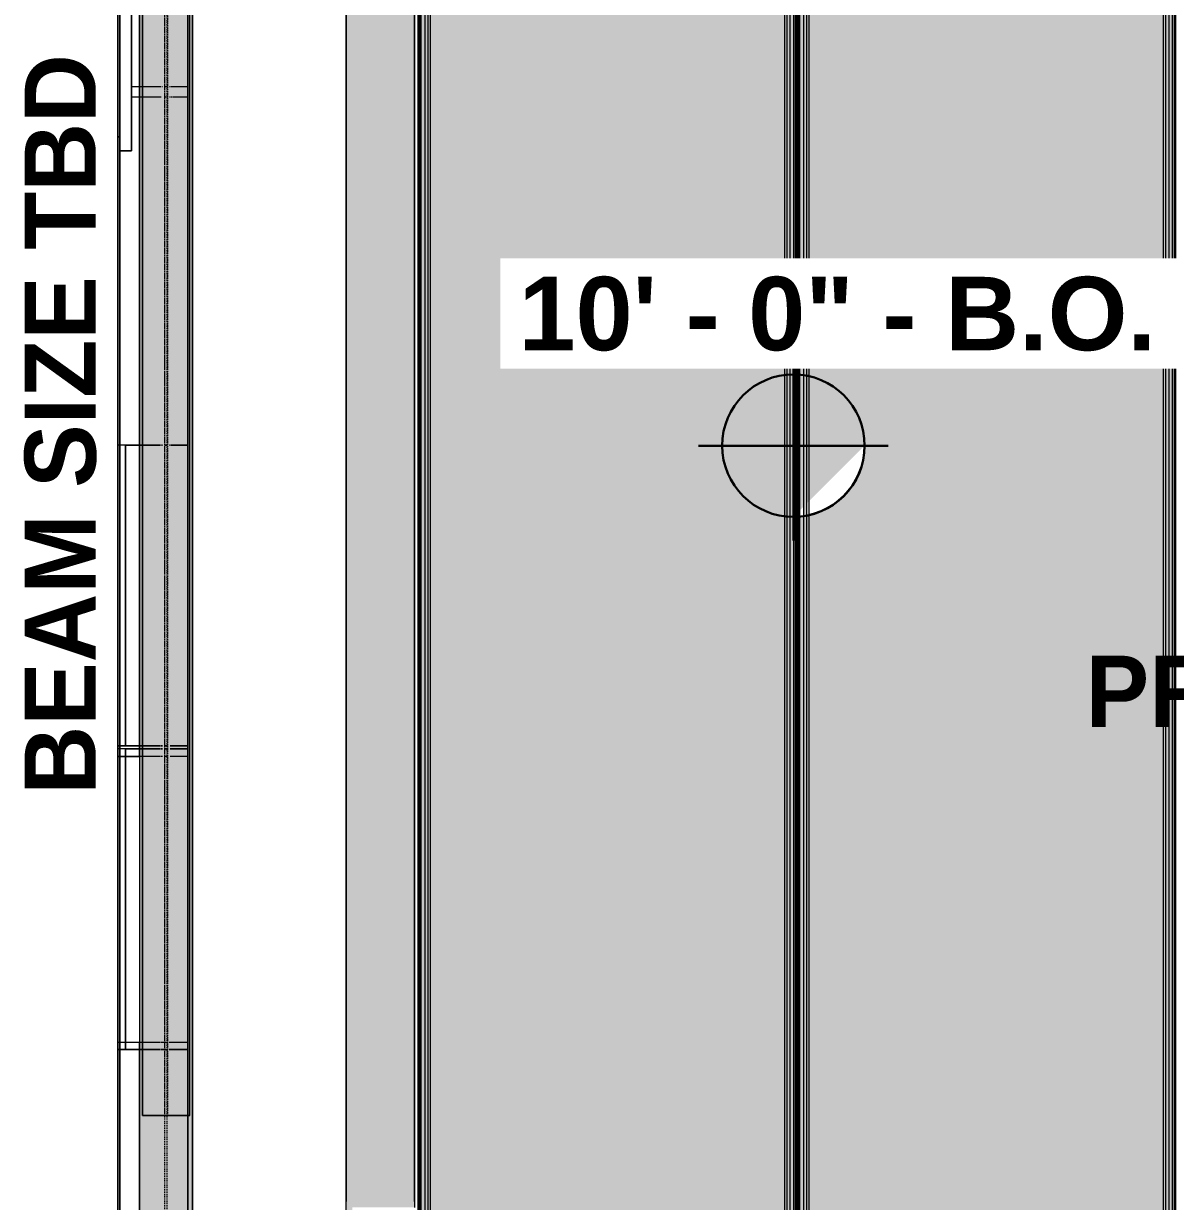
# Model space of a CAD drawing. Header units: inches. Extents: x -4126 to 627, y 9773 to 12338.
# Drawn here: x -1285.9 to -1140.3, y 11567.8 to 11716.7 of the extents above; entities that cross this region are included whole.
import ezdxf

# ---------------------------------------------------------------- set-up
doc = ezdxf.new("R2010")
doc.units = ezdxf.units.IN
doc.header["$MEASUREMENT"] = 0
doc.linetypes.add('Hidden 1_8_', pattern=[0.1875, 0.125, -0.0625])
doc.linetypes.add('Oculto', pattern=[0.28125, 0.1875, -0.09375])
for name, color, linetype, lineweight in [('A-ANNO-IDEN', 131, 'Continuous', 30), ('A-WALL', 113, 'Continuous', 13), ('G-ANNO-DIMS', 111, 'Continuous', 9), ('S-BEAM', 12, 'Continuous', 9), ('S-BEAM-IDEN', 2, 'Continuous', 30)]:
    doc.layers.add(name, color=color, linetype=linetype, lineweight=lineweight)
doc.styles.add('Arial_B', font='arialbd.ttf', dxfattribs={"height": 9.285714})
doc.styles.add('Century Gothic_B', font='', dxfattribs={"height": 9})
doc.styles.get('Century Gothic_B').set_extended_font_data('Century Gothic', bold=True)

# ---------------------------------------------------------------- blocks, each defined once
blk = doc.blocks.new('CTR - 1st Phase - Shell_rvt-2-FRAMING PLAN - 2ND FLOOR AT RAMP')
at = {"layer": 'A-WALL', "transparency": 33554585}
h = blk.add_hatch(color=23, dxfattribs=at)
h.paths.add_polyline_path([(-3831.07, 11551.9), (-3831.07, 11567.04), (-3823.2, 11567.04), (-3823.2, 11567.79), (-3831.82, 11567.79), (-3831.82, 11551.9)], flags=0)
h.paths.add_polyline_path([(-3823.2, 11759.79), (-3823.2, 11760.54), (-3831.07, 11760.54), (-3831.07, 11786.24), (-3827.51, 11786.24), (-3827.51, 11786.99), (-3831.82, 11786.99), (-3831.82, 11759.79)], flags=0)
h.paths.add_polyline_path([(-3827.51, 11826.99), (-3827.51, 11827.74), (-3831.07, 11827.74), (-3831.07, 11847.19), (-3831.82, 11847.19), (-3831.82, 11826.99)], flags=0)
at = {"layer": 'A-WALL', "lineweight": 5, "transparency": 33554585}
blk.add_hatch(color=13, dxfattribs=at).paths.add_polyline_path([(-3823.2, 11567.79), (-3823.2, 11759.79), (-3831.82, 11759.79), (-3831.82, 11567.79), (-3831.07, 11567.79)], flags=0)
at = {"layer": 'A-WALL', "color": 33}
for p, q in [((-3831.82, 11551.9), (-3831.82, 11847.19)), ((-3823.2, 11760.54), (-3823.2, 11567.04))]:
    blk.add_line(p, q, dxfattribs=at)
at = {"layer": 'A-WALL', "color": 253}
for p, q in [((-3851.85, 11556.21), (-3851.85, 11838.99)), ((-3831.82, 11759.79), (-3831.82, 11567.79)), ((-3823.2, 11567.79), (-3823.2, 11759.79)), ((-3858.97, 11700.63), (-3858.97, 11742.15)), ((-3860.72, 11740.4), (-3860.72, 11702.38)), ((-3860.47, 11740.4), (-3860.47, 11702.38)), ((-3860.72, 11702.38), (-3860.72, 11556.21)), ((-3860.72, 11702.38), (-3860.47, 11702.38)), ((-3860.47, 11702.38), (-3860.47, 11556.21)), ((-3860.47, 11700.63), (-3858.97, 11700.63))]:
    blk.add_line(p, q, dxfattribs=at)
at = {"layer": 'A-WALL', "color": 10}
for p, q in [((-3860.72, 11702.38), (-3860.72, 11740.4)), ((-3860.47, 11702.38), (-3860.47, 11740.4)), ((-3858.97, 11735.26), (-3858.97, 11708.71)), ((-3858.97, 11735.26), (-3858.97, 11708.71)), ((-3858.97, 11708.71), (-3858.97, 11735.26)), ((-3851.85, 11735.26), (-3851.85, 11708.71)), ((-3851.85, 11735.26), (-3851.85, 11708.71)), ((-3851.85, 11708.71), (-3851.85, 11735.26)), ((-3857.97, 11720.05), (-3857.97, 11707.39)), ((-3857.97, 11707.39), (-3857.97, 11720.05)), ((-3858.97, 11708.71), (-3858.97, 11707.39)), ((-3857.97, 11708.71), (-3858.97, 11708.71)), ((-3857.97, 11708.71), (-3858.97, 11708.71)), ((-3857.61, 11708.71), (-3857.97, 11708.71)), ((-3857.61, 11708.71), (-3857.97, 11708.71)), ((-3855.49, 11708.71), (-3857.61, 11708.71)), ((-3855.49, 11708.71), (-3857.61, 11708.71)), ((-3854.47, 11708.71), (-3854.74, 11708.71)), ((-3854.47, 11708.71), (-3854.74, 11708.71)), ((-3851.85, 11708.71), (-3853.72, 11708.71)), ((-3851.85, 11708.71), (-3853.72, 11708.71)), ((-3851.85, 11708.71), (-3851.85, 11707.39)), ((-3860.47, 11702.38), (-3860.72, 11702.38)), ((-3860.47, 11702.38), (-3860.72, 11702.38)), ((-3860.72, 11625.39), (-3860.72, 11663.41)), ((-3860.72, 11625.39), (-3860.72, 11663.41)), ((-3860.72, 11663.41), (-3860.72, 11625.39)), ((-3859.72, 11663.41), (-3860.72, 11663.41)), ((-3857.97, 11663.41), (-3860.72, 11663.41)), ((-3859.72, 11663.41), (-3859.72, 11625.39)), ((-3859.72, 11625.39), (-3859.72, 11663.41)), ((-3859.72, 11663.41), (-3857.97, 11663.41)), ((-3857.97, 11663.41), (-3857.97, 11625.39)), ((-3857.97, 11625.39), (-3857.97, 11663.41)), ((-3857.97, 11663.41), (-3857.61, 11663.41)), ((-3857.61, 11663.41), (-3857.97, 11663.41)), ((-3857.61, 11663.41), (-3857.14, 11663.41)), ((-3857.14, 11663.41), (-3857.61, 11663.41)), ((-3857.14, 11663.41), (-3855.49, 11663.41)), ((-3855.49, 11663.41), (-3857.14, 11663.41)), ((-3854.74, 11663.41), (-3854.47, 11663.41)), ((-3854.47, 11663.41), (-3854.74, 11663.41)), ((-3853.72, 11663.41), (-3851.85, 11663.41)), ((-3851.85, 11663.41), (-3853.72, 11663.41)), ((-3851.85, 11663.41), (-3851.85, 11625.39)), ((-3851.85, 11625.39), (-3851.85, 11663.41)), ((-3851.85, 11663.41), (-3851.85, 11625.39)), ((-3860.72, 11625.39), (-3857.97, 11625.39)), ((-3859.76, 11625.39), (-3860.72, 11625.39)), ((-3860.72, 11624.06), (-3860.72, 11625.01)), ((-3857.97, 11625.39), (-3859.72, 11625.39)), ((-3857.97, 11625.01), (-3857.97, 11586.99)), ((-3857.97, 11624.06), (-3857.97, 11625.01)), ((-3857.96, 11625.39), (-3857.61, 11625.39)), ((-3857.61, 11625.39), (-3857.96, 11625.39)), ((-3857.61, 11625.39), (-3855.49, 11625.39)), ((-3855.49, 11625.39), (-3857.61, 11625.39)), ((-3854.74, 11625.39), (-3854.47, 11625.39)), ((-3854.47, 11625.39), (-3854.74, 11625.39)), ((-3853.72, 11625.39), (-3851.85, 11625.39)), ((-3851.85, 11625.39), (-3853.72, 11625.39)), ((-3851.85, 11625.01), (-3851.85, 11624.06)), ((-3860.72, 11587.94), (-3860.72, 11624.06)), ((-3860.72, 11624.06), (-3860.72, 11587.94)), ((-3860.72, 11587.94), (-3860.72, 11624.06)), ((-3857.97, 11624.06), (-3860.72, 11624.06)), ((-3860.72, 11624.06), (-3857.97, 11624.06)), ((-3857.61, 11624.06), (-3857.97, 11624.06)), ((-3857.61, 11624.06), (-3857.97, 11624.06)), ((-3857.97, 11624.06), (-3857.97, 11587.94)), ((-3855.49, 11624.06), (-3857.61, 11624.06)), ((-3855.49, 11624.06), (-3857.61, 11624.06)), ((-3854.47, 11624.06), (-3854.74, 11624.06)), ((-3854.47, 11624.06), (-3854.74, 11624.06)), ((-3851.85, 11624.06), (-3853.72, 11624.06)), ((-3851.85, 11624.06), (-3851.85, 11586.99)), ((-3860.72, 11586.99), (-3860.72, 11587.94)), ((-3860.72, 11587.94), (-3857.97, 11587.94)), ((-3860.72, 11587.94), (-3857.97, 11587.94)), ((-3857.97, 11586.99), (-3857.97, 11587.94)), ((-3857.97, 11587.94), (-3857.61, 11587.94)), ((-3857.97, 11587.94), (-3857.61, 11587.94)), ((-3857.61, 11587.94), (-3855.49, 11587.94)), ((-3857.61, 11587.94), (-3855.49, 11587.94)), ((-3854.74, 11587.94), (-3854.47, 11587.94)), ((-3854.74, 11587.94), (-3854.47, 11587.94)), ((-3853.72, 11587.94), (-3853.41, 11587.94)), ((-3853.72, 11587.94), (-3853.41, 11587.94)), ((-3853.41, 11587.94), (-3851.85, 11587.94)), ((-3851.85, 11578.64), (-3851.85, 11556.21))]:
    blk.add_line(p, q, dxfattribs=at)
at = {"layer": 'A-WALL', "color": 9}
for p, q in [((-3860.72, 11702.38), (-3860.72, 11740.4)), ((-3860.72, 11740.4), (-3860.72, 11702.38)), ((-3860.47, 11740.4), (-3860.47, 11702.38)), ((-3860.47, 11702.38), (-3860.47, 11740.4)), ((-3858.97, 11707.39), (-3858.97, 11735.26)), ((-3858.97, 11735.26), (-3858.97, 11707.39)), ((-3851.85, 11735.26), (-3851.85, 11707.39)), ((-3851.85, 11707.39), (-3851.85, 11735.26)), ((-3855.35, 11708.71), (-3855.44, 11708.71)), ((-3855.35, 11708.71), (-3855.44, 11708.71)), ((-3855.22, 11708.71), (-3855.31, 11708.71)), ((-3855.22, 11708.71), (-3855.31, 11708.71)), ((-3855.01, 11708.71), (-3855.05, 11708.71)), ((-3855.01, 11708.71), (-3855.05, 11708.71)), ((-3854.11, 11708.71), (-3854.17, 11708.71)), ((-3854.11, 11708.71), (-3854.17, 11708.71)), ((-3853.89, 11708.71), (-3854.02, 11708.71)), ((-3853.89, 11708.71), (-3854.02, 11708.71)), ((-3853.77, 11708.71), (-3853.88, 11708.71)), ((-3853.77, 11708.71), (-3853.88, 11708.71)), ((-3858.97, 11707.39), (-3858.97, 11700.63)), ((-3857.97, 11707.39), (-3858.97, 11707.39)), ((-3857.97, 11707.39), (-3858.97, 11707.39)), ((-3857.97, 11707.39), (-3857.97, 11680.36)), ((-3857.97, 11680.36), (-3857.97, 11707.39)), ((-3857.61, 11707.39), (-3857.97, 11707.39)), ((-3857.61, 11707.39), (-3857.97, 11707.39)), ((-3855.49, 11707.39), (-3857.61, 11707.39)), ((-3855.49, 11707.39), (-3857.61, 11707.39)), ((-3855.35, 11707.39), (-3855.44, 11707.39)), ((-3855.35, 11707.39), (-3855.44, 11707.39)), ((-3855.22, 11707.39), (-3855.31, 11707.39)), ((-3855.22, 11707.39), (-3855.31, 11707.39)), ((-3854.47, 11707.39), (-3854.74, 11707.39)), ((-3854.47, 11707.39), (-3854.74, 11707.39)), ((-3854.11, 11707.39), (-3854.17, 11707.39)), ((-3854.11, 11707.39), (-3854.17, 11707.39)), ((-3853.89, 11707.39), (-3854.02, 11707.39)), ((-3853.89, 11707.39), (-3854.02, 11707.39)), ((-3853.78, 11707.39), (-3853.88, 11707.39)), ((-3853.78, 11707.39), (-3853.88, 11707.39)), ((-3851.85, 11707.39), (-3853.72, 11707.39)), ((-3851.85, 11707.39), (-3853.72, 11707.39)), ((-3851.85, 11707.39), (-3851.85, 11663.41)), ((-3851.85, 11663.41), (-3851.85, 11707.39)), ((-3851.85, 11707.39), (-3851.85, 11663.41)), ((-3860.72, 11663.41), (-3860.72, 11702.38)), ((-3860.72, 11702.38), (-3860.47, 11702.38)), ((-3860.47, 11700.63), (-3860.47, 11702.38)), ((-3859.34, 11700.63), (-3860.47, 11700.63)), ((-3860.47, 11556.21), (-3860.47, 11700.63)), ((-3858.98, 11700.63), (-3859.34, 11700.63)), ((-3858.97, 11700.63), (-3858.98, 11700.63)), ((-3857.97, 11680.36), (-3857.97, 11663.41)), ((-3857.97, 11663.41), (-3857.97, 11680.36)), ((-3860.72, 11625.39), (-3860.72, 11663.41)), ((-3860.72, 11663.41), (-3860.72, 11625.39)), ((-3859.72, 11663.41), (-3860.72, 11663.41)), ((-3857.97, 11663.41), (-3860.72, 11663.41)), ((-3859.72, 11663.41), (-3859.72, 11625.39)), ((-3859.72, 11625.39), (-3859.72, 11663.41)), ((-3859.72, 11663.41), (-3857.97, 11663.41)), ((-3857.97, 11663.41), (-3857.61, 11663.41)), ((-3857.61, 11663.41), (-3857.97, 11663.41)), ((-3857.61, 11663.41), (-3857.14, 11663.41)), ((-3857.14, 11663.41), (-3857.61, 11663.41)), ((-3857.14, 11663.41), (-3855.49, 11663.41)), ((-3855.49, 11663.41), (-3857.14, 11663.41)), ((-3855.48, 11663.41), (-3855.42, 11663.41)), ((-3855.42, 11663.41), (-3855.48, 11663.41)), ((-3855.48, 11663.41), (-3855.42, 11663.41)), ((-3855.42, 11663.41), (-3855.48, 11663.41)), ((-3855.4, 11663.41), (-3855.35, 11663.41)), ((-3855.35, 11663.41), (-3855.4, 11663.41)), ((-3855.4, 11663.41), (-3855.35, 11663.41)), ((-3855.35, 11663.41), (-3855.4, 11663.41)), ((-3855.29, 11663.41), (-3855.22, 11663.41)), ((-3855.22, 11663.41), (-3855.29, 11663.41)), ((-3855.29, 11663.41), (-3855.22, 11663.41)), ((-3855.22, 11663.41), (-3855.29, 11663.41)), ((-3855.16, 11663.41), (-3855.11, 11663.41)), ((-3855.11, 11663.41), (-3855.16, 11663.41)), ((-3855.16, 11663.41), (-3855.11, 11663.41)), ((-3855.11, 11663.41), (-3855.16, 11663.41)), ((-3855.09, 11663.41), (-3855.04, 11663.41)), ((-3855.04, 11663.41), (-3855.09, 11663.41)), ((-3855.09, 11663.41), (-3855.04, 11663.41)), ((-3855.04, 11663.41), (-3855.09, 11663.41)), ((-3854.74, 11663.41), (-3854.47, 11663.41)), ((-3854.47, 11663.41), (-3854.74, 11663.41)), ((-3854.17, 11663.41), (-3854.11, 11663.41)), ((-3854.11, 11663.41), (-3854.17, 11663.41)), ((-3854.17, 11663.41), (-3854.11, 11663.41)), ((-3854.11, 11663.41), (-3854.17, 11663.41)), ((-3854.11, 11663.41), (-3854.04, 11663.41)), ((-3854.04, 11663.41), (-3854.11, 11663.41)), ((-3854.11, 11663.41), (-3854.04, 11663.41)), ((-3854.04, 11663.41), (-3854.11, 11663.41)), ((-3853.96, 11663.41), (-3853.89, 11663.41)), ((-3853.89, 11663.41), (-3853.96, 11663.41)), ((-3853.96, 11663.41), (-3853.89, 11663.41)), ((-3853.89, 11663.41), (-3853.96, 11663.41)), ((-3853.89, 11663.41), (-3853.81, 11663.41)), ((-3853.81, 11663.41), (-3853.89, 11663.41)), ((-3853.89, 11663.41), (-3853.81, 11663.41)), ((-3853.81, 11663.41), (-3853.89, 11663.41)), ((-3853.8, 11663.41), (-3853.73, 11663.41)), ((-3853.73, 11663.41), (-3853.8, 11663.41)), ((-3853.8, 11663.41), (-3853.73, 11663.41)), ((-3853.73, 11663.41), (-3853.8, 11663.41)), ((-3853.72, 11663.41), (-3851.85, 11663.41)), ((-3851.85, 11663.41), (-3853.72, 11663.41)), ((-3851.85, 11625.39), (-3851.85, 11663.41)), ((-3851.85, 11663.41), (-3851.85, 11625.39)), ((-3860.72, 11625.01), (-3860.72, 11625.39)), ((-3860.72, 11625.39), (-3857.97, 11625.39)), ((-3859.76, 11625.39), (-3860.72, 11625.39)), ((-3860.72, 11586.99), (-3860.72, 11625.01)), ((-3860.72, 11625.01), (-3860.72, 11586.99)), ((-3859.76, 11625.01), (-3860.72, 11625.01)), ((-3857.97, 11625.01), (-3860.72, 11625.01)), ((-3857.97, 11625.39), (-3859.72, 11625.39)), ((-3859.72, 11625.01), (-3859.72, 11586.99)), ((-3859.72, 11586.99), (-3859.72, 11625.01)), ((-3859.72, 11625.01), (-3857.97, 11625.01)), ((-3857.97, 11625.39), (-3857.97, 11625.01)), ((-3857.97, 11625.01), (-3857.97, 11625.39)), ((-3857.97, 11625.39), (-3857.61, 11625.39)), ((-3857.61, 11625.39), (-3857.97, 11625.39)), ((-3857.97, 11625.01), (-3857.61, 11625.01)), ((-3857.61, 11625.01), (-3857.97, 11625.01)), ((-3857.61, 11625.39), (-3855.49, 11625.39)), ((-3855.49, 11625.39), (-3857.61, 11625.39)), ((-3857.61, 11625.01), (-3855.49, 11625.01)), ((-3855.49, 11625.01), (-3857.61, 11625.01)), ((-3855.48, 11625.39), (-3855.4, 11625.39)), ((-3855.4, 11625.39), (-3855.48, 11625.39)), ((-3855.48, 11625.39), (-3855.4, 11625.39)), ((-3855.4, 11625.39), (-3855.48, 11625.39)), ((-3855.48, 11625.01), (-3855.4, 11625.01)), ((-3855.4, 11625.01), (-3855.48, 11625.01)), ((-3855.33, 11625.39), (-3855.27, 11625.39)), ((-3855.27, 11625.39), (-3855.33, 11625.39)), ((-3855.33, 11625.39), (-3855.27, 11625.39)), ((-3855.27, 11625.39), (-3855.33, 11625.39)), ((-3855.33, 11625.01), (-3855.27, 11625.01)), ((-3855.27, 11625.01), (-3855.33, 11625.01)), ((-3855.21, 11625.39), (-3855.14, 11625.39)), ((-3855.14, 11625.39), (-3855.21, 11625.39)), ((-3855.21, 11625.39), (-3855.14, 11625.39)), ((-3855.14, 11625.39), (-3855.21, 11625.39)), ((-3855.21, 11625.01), (-3855.14, 11625.01)), ((-3855.14, 11625.01), (-3855.21, 11625.01)), ((-3855.08, 11625.39), (-3855.01, 11625.39)), ((-3855.01, 11625.39), (-3855.08, 11625.39)), ((-3855.08, 11625.39), (-3855.01, 11625.39)), ((-3855.01, 11625.39), (-3855.08, 11625.39)), ((-3855.08, 11625.01), (-3855.01, 11625.01)), ((-3855.01, 11625.01), (-3855.08, 11625.01)), ((-3854.74, 11625.39), (-3854.47, 11625.39)), ((-3854.47, 11625.39), (-3854.74, 11625.39)), ((-3854.74, 11625.01), (-3854.47, 11625.01)), ((-3854.47, 11625.01), (-3854.74, 11625.01)), ((-3854.1, 11625.39), (-3853.95, 11625.39)), ((-3853.95, 11625.39), (-3854.1, 11625.39)), ((-3854.1, 11625.39), (-3853.95, 11625.39)), ((-3853.95, 11625.39), (-3854.1, 11625.39)), ((-3854.1, 11625.01), (-3853.95, 11625.01)), ((-3853.95, 11625.01), (-3854.1, 11625.01)), ((-3853.95, 11625.39), (-3853.9, 11625.39)), ((-3853.9, 11625.39), (-3853.95, 11625.39)), ((-3853.95, 11625.39), (-3853.9, 11625.39)), ((-3853.9, 11625.39), (-3853.95, 11625.39)), ((-3853.95, 11625.01), (-3853.9, 11625.01)), ((-3853.9, 11625.01), (-3853.95, 11625.01)), ((-3853.85, 11625.39), (-3853.73, 11625.39)), ((-3853.73, 11625.39), (-3853.85, 11625.39)), ((-3853.85, 11625.39), (-3853.73, 11625.39)), ((-3853.73, 11625.39), (-3853.85, 11625.39)), ((-3853.85, 11625.01), (-3853.73, 11625.01)), ((-3853.73, 11625.01), (-3853.85, 11625.01)), ((-3853.72, 11625.39), (-3851.85, 11625.39)), ((-3851.85, 11625.39), (-3853.72, 11625.39)), ((-3853.72, 11625.01), (-3851.85, 11625.01)), ((-3851.85, 11625.01), (-3853.72, 11625.01)), ((-3851.85, 11625.39), (-3851.85, 11625.01)), ((-3851.85, 11625.01), (-3851.85, 11625.39)), ((-3851.85, 11625.39), (-3851.85, 11625.01)), ((-3851.85, 11586.99), (-3851.85, 11625.01)), ((-3851.85, 11625.01), (-3851.85, 11586.99)), ((-3855.4, 11624.06), (-3855.48, 11624.06)), ((-3855.4, 11624.06), (-3855.48, 11624.06)), ((-3855.27, 11624.06), (-3855.33, 11624.06)), ((-3855.27, 11624.06), (-3855.33, 11624.06)), ((-3855.22, 11624.06), (-3855.27, 11624.06)), ((-3855.22, 11624.06), (-3855.27, 11624.06)), ((-3855.14, 11624.06), (-3855.2, 11624.06)), ((-3855.14, 11624.06), (-3855.2, 11624.06)), ((-3855, 11624.06), (-3855.08, 11624.06)), ((-3855, 11624.06), (-3855.08, 11624.06)), ((-3853.95, 11624.06), (-3854.1, 11624.06)), ((-3853.95, 11624.06), (-3854.1, 11624.06)), ((-3853.9, 11624.06), (-3853.95, 11624.06)), ((-3853.9, 11624.06), (-3853.95, 11624.06)), ((-3853.73, 11624.06), (-3853.85, 11624.06)), ((-3853.73, 11624.06), (-3853.85, 11624.06)), ((-3855.48, 11587.94), (-3855.38, 11587.94)), ((-3855.48, 11587.94), (-3855.38, 11587.94)), ((-3855.31, 11587.94), (-3855.25, 11587.94)), ((-3855.31, 11587.94), (-3855.25, 11587.94)), ((-3855.22, 11587.94), (-3855.12, 11587.94)), ((-3855.22, 11587.94), (-3855.12, 11587.94)), ((-3855.09, 11587.94), (-3854.99, 11587.94)), ((-3855.09, 11587.94), (-3854.99, 11587.94)), ((-3854.94, 11587.94), (-3854.89, 11587.94)), ((-3854.94, 11587.94), (-3854.89, 11587.94)), ((-3854.42, 11587.94), (-3854.38, 11587.94)), ((-3854.42, 11587.94), (-3854.38, 11587.94)), ((-3854.22, 11587.94), (-3854.11, 11587.94)), ((-3854.22, 11587.94), (-3854.11, 11587.94)), ((-3854.07, 11587.94), (-3853.93, 11587.94)), ((-3854.07, 11587.94), (-3853.93, 11587.94)), ((-3853.88, 11587.94), (-3853.76, 11587.94)), ((-3853.88, 11587.94), (-3853.76, 11587.94)), ((-3860.72, 11556.21), (-3860.72, 11586.99)), ((-3860.72, 11586.99), (-3857.97, 11586.99)), ((-3859.72, 11586.99), (-3860.72, 11586.99)), ((-3857.97, 11586.99), (-3859.72, 11586.99)), ((-3857.97, 11586.99), (-3857.97, 11556.21)), ((-3857.97, 11556.21), (-3857.97, 11586.99)), ((-3857.97, 11586.99), (-3857.61, 11586.99)), ((-3857.61, 11586.99), (-3857.97, 11586.99)), ((-3857.61, 11586.99), (-3855.49, 11586.99)), ((-3855.49, 11586.99), (-3857.61, 11586.99)), ((-3855.48, 11586.99), (-3855.38, 11586.99)), ((-3855.38, 11586.99), (-3855.48, 11586.99)), ((-3855.32, 11586.99), (-3855.25, 11586.99)), ((-3855.25, 11586.99), (-3855.32, 11586.99)), ((-3855.22, 11586.99), (-3855.12, 11586.99)), ((-3855.12, 11586.99), (-3855.22, 11586.99)), ((-3855.09, 11586.99), (-3854.99, 11586.99)), ((-3854.99, 11586.99), (-3855.09, 11586.99)), ((-3854.94, 11586.99), (-3854.89, 11586.99)), ((-3854.89, 11586.99), (-3854.94, 11586.99)), ((-3854.74, 11586.99), (-3854.47, 11586.99)), ((-3854.47, 11586.99), (-3854.74, 11586.99)), ((-3854.42, 11586.99), (-3854.38, 11586.99)), ((-3854.38, 11586.99), (-3854.42, 11586.99)), ((-3854.22, 11586.99), (-3854.11, 11586.99)), ((-3854.11, 11586.99), (-3854.22, 11586.99)), ((-3854.07, 11586.99), (-3853.93, 11586.99)), ((-3853.93, 11586.99), (-3854.07, 11586.99)), ((-3853.88, 11586.99), (-3853.76, 11586.99)), ((-3853.76, 11586.99), (-3853.88, 11586.99)), ((-3853.72, 11586.99), (-3853.37, 11586.99)), ((-3853.37, 11586.99), (-3853.72, 11586.99)), ((-3853.37, 11586.99), (-3851.85, 11586.99)), ((-3851.85, 11586.99), (-3853.37, 11586.99)), ((-3851.85, 11586.99), (-3851.85, 11578.64)), ((-3851.85, 11578.64), (-3851.85, 11586.99)), ((-3851.85, 11578.64), (-3851.85, 11556.21)), ((-3851.85, 11556.21), (-3851.85, 11578.64))]:
    blk.add_line(p, q, dxfattribs=at)
at = {"layer": 'A-WALL', "color": 7}
for p, q in [((-3851.85, 11735.26), (-3851.85, 11707.39)), ((-3851.85, 11707.39), (-3851.85, 11735.26)), ((-3851.85, 11663.41), (-3851.85, 11625.39)), ((-3851.85, 11625.39), (-3851.85, 11663.41)), ((-3851.85, 11625.01), (-3851.85, 11586.99)), ((-3851.85, 11624.06), (-3851.85, 11625.01)), ((-3851.85, 11624.06), (-3853.72, 11624.06)), ((-3851.85, 11587.94), (-3851.85, 11624.06)), ((-3853.41, 11587.94), (-3851.85, 11587.94)), ((-3851.85, 11586.99), (-3851.85, 11587.94)), ((-3851.85, 11586.99), (-3851.85, 11578.64))]:
    blk.add_line(p, q, dxfattribs=at)
blk = doc.blocks.new('W-Wide Flange - BEAM SIZE TBD-1866899-FRAMING PLAN - 2ND FLOOR AT RAMP')
at = {"layer": 'S-BEAM', "transparency": 33554483}
h = blk.add_hatch(color=256, dxfattribs=at)
h.paths.add_polyline_path([(-106.77, 3.37), (-106.77, 0.88), (-84.35, 0.89), (-84.35, 3), (9.97, 3), (17.37, 3.37), (-99.35, 3.37)], flags=0)
h.paths.add_polyline_path([(57.06, 3.37), (64.15, 3), (97.71, 3), (119.37, 1.41), (119.37, 3.37), (62.7, 3.37)], flags=0)
for points in [[(-106.77, 3.37), (-106.77, -2.76), (119.37, -2.76), (119.37, 3.37), (-99.35, 3.37)], [(-33.1, 0.88), (105.15, 0.89), (64.15, 3), (9.97, 3), (-32.88, 0.89)], [(-106.77, 0.36), (-106.77, 0.14), (-84.35, 0.18), (-84.35, 0.88), (-106.77, 0.88), (-106.77, 0.48)], [(-47.24, 0.18), (118.41, 0.21), (105.41, 0.88), (-33.52, 0.85), (-46.68, 0.21)], [(-106.77, -0.36), (-106.77, -0.87), (-84.35, -0.86), (-84.35, -0.18), (-106.77, -0.19), (-106.77, -0.35)], [(-106.77, -2.76), (-84.35, -1.65), (-84.35, -0.87), (-106.77, -0.87)], [(-84.35, -0.38), (-84.35, -0.87), (-68, -0.85), (-54.42, -0.18), (-84.35, -0.19), (-84.35, -0.37)], [(-84.35, -2.76), (119.37, -2.76), (119.37, -0.87), (-68.97, -0.89), (-84.35, -1.65)], [(-68.57, -0.87), (119.37, -0.87), (119.37, -0.18), (-54.67, -0.19), (-68, -0.85)], [(-106.77, -3.36), (119.37, -3.36), (119.37, -2.76), (-106.77, -2.76)], [(-106.77, -3.36), (119.37, -3.36), (119.37, -2.76), (-106.77, -2.76)]]:
    blk.add_hatch(color=256, dxfattribs=at).paths.add_polyline_path(points, flags=0)
h = blk.add_hatch(color=256, dxfattribs=at)
h.paths.add_polyline_path([(-84.35, 2.38), (-84.35, 0.88), (-32.88, 0.89), (9.97, 3), (-84.35, 3)], flags=0)
h.paths.add_polyline_path([(64.15, 3), (105.75, 0.88), (119.37, 0.9), (119.37, 1.41), (97.71, 3), (79.16, 3)], flags=0)
h.paths.add_polyline_path([(9.97, 3), (64.15, 3), (57.06, 3.37), (17.37, 3.37)], flags=0)
h = blk.add_hatch(color=256, dxfattribs=at)
h.paths.add_polyline_path([(-47.24, 0.18), (-48.1, 0.14), (-46.18, 0.18)], flags=0)
h.paths.add_polyline_path([(-84.35, 0.37), (-84.35, 0.18), (-46.68, 0.21), (-33.52, 0.88), (-84.35, 0.88), (-84.35, 0.38)], flags=0)
h.paths.add_polyline_path([(105.41, 0.88), (119.37, 0.19), (119.37, 0.88), (105.75, 0.88)], flags=0)
h = blk.add_hatch(color=256, dxfattribs=at)
h.paths.add_polyline_path([(-84.35, -1.65), (-68.97, -0.87), (-84.35, -0.89)], flags=0)
h.paths.add_polyline_path([(-106.77, -2.76), (-84.35, -2.76), (-84.35, -1.65), (-99.35, -2.39)], flags=0)
at = {"layer": 'S-BEAM'}
for p, q in [((17.37, 3.37), (-106.77, 3.37)), ((17.37, 3.37), (-106.77, 3.37)), ((17.37, 3.37), (-106.77, 3.37)), ((119.37, 3.37), (-106.77, 3.37)), ((57.06, 3.37), (17.37, 3.37)), ((57.06, 3.37), (17.37, 3.37)), ((57.06, 3.37), (17.37, 3.37)), ((-106.77, -3.36), (119.37, -3.36)), ((119.37, -3.36), (-106.77, -3.36)), ((119.37, -3.36), (-106.77, -3.36)), ((119.37, -3.36), (-106.77, -3.36))]:
    blk.add_line(p, q, dxfattribs=at)
at = {"layer": 'S-BEAM', "linetype": 'Hidden 1_8_'}
for p, q in [((-106.77, 0.14), (-84.35, 0.14)), ((-84.35, 0.14), (119.37, 0.14)), ((-106.77, -0.13), (-84.35, -0.13)), ((-84.35, -0.13), (119.37, -0.13))]:
    blk.add_line(p, q, dxfattribs=at)
blk = doc.blocks.new('034100 - Precast Structural Concrete - Solid Plank - 12_-1867422-FRAMING PLAN - 2ND FLOOR AT RAMP')
at = {"layer": 'S-BEAM', "transparency": 33554483}
for points in [[(219.44, 23.52), (219.44, 23.9), (0, 23.9), (0, 23.52), (171.47, 23.52)], [(219.44, 23.9), (219.44, 23.94), (171.47, 23.9)], [(225.27, 23.9), (219.44, 23.9), (219.44, 23.52), (225.27, 23.52)], [(228.64, 23.9), (225.27, 23.9), (225.27, 23.52), (228.64, 23.52)], [(219.44, 20.78), (219.44, 23.52), (0, 23.52), (0, -23.52), (219.44, -23.52)], [(219.44, 22.7), (219.44, 23.09), (0, 23.09), (0, 22.7), (171.47, 22.7)], [(225.27, 23.52), (219.44, 23.52), (219.44, -23.52), (225.27, -23.52), (225.27, 20.78)], [(225.27, 23.09), (219.44, 23.09), (219.44, 22.7), (225.27, 22.7)], [(228.64, -23.52), (228.64, 23.52), (225.27, 23.52), (225.27, -23.52)], [(228.64, 23.09), (225.27, 23.09), (225.27, 22.7), (228.64, 22.7)], [(219.44, -23.09), (219.44, -22.7), (0, -22.7), (0, -23.09), (171.47, -23.09)], [(219.44, -23.9), (219.44, -23.52), (0, -23.52), (0, -23.9), (171.47, -23.9)], [(225.27, -22.7), (219.44, -22.7), (219.44, -23.09), (225.27, -23.09)], [(225.27, -23.52), (219.44, -23.52), (219.44, -23.9), (225.27, -23.9)], [(228.64, -22.7), (225.27, -22.7), (225.27, -23.09), (228.64, -23.09)], [(228.64, -23.52), (225.27, -23.52), (225.27, -23.9), (228.64, -23.9)], [(219.44, -23.94), (219.44, -23.9), (171.47, -23.94)]]:
    blk.add_hatch(color=256, dxfattribs=at).paths.add_polyline_path(points, flags=0)
at = {"layer": 'S-BEAM'}
for p, q in [((0, 23.94), (0, 23.9)), ((0, 23.94), (219.44, 23.94)), ((0, 23.76), (0, 23.9)), ((0, 23.9), (0, 23.52)), ((0, 23.9), (219.44, 23.9)), ((219.44, 23.94), (225.27, 23.94)), ((219.44, 23.9), (225.27, 23.9)), ((225.27, 23.94), (228.64, 23.94)), ((225.27, 23.9), (228.64, 23.9)), ((228.64, 23.9), (228.64, 23.94)), ((228.64, 23.52), (228.64, 23.9)), ((228.64, 23.9), (228.64, 23.76)), ((0, 23.52), (0, 23.76)), ((0, 23.76), (219.44, 23.76)), ((0, 23.76), (219.44, 23.76)), ((0, 22.7), (0, 23.52)), ((0, 23.52), (0, -23.52)), ((0, 23.52), (219.44, 23.52)), ((0, 22.7), (0, 23.09)), ((0, 23.09), (0, 22.7)), ((0, 23.09), (219.44, 23.09)), ((0, 23.09), (219.44, 23.09)), ((0, 22.56), (0, 22.7)), ((0, 22.7), (219.44, 22.7)), ((0, 22.4), (0, 22.56)), ((0, -22.4), (0, 22.4)), ((0, 22.4), (219.44, 22.4)), ((219.44, 23.76), (225.27, 23.76)), ((219.44, 23.76), (225.27, 23.76)), ((219.44, 23.52), (225.27, 23.52)), ((219.44, 23.09), (225.27, 23.09)), ((219.44, 23.09), (225.27, 23.09)), ((219.44, 22.7), (225.27, 22.7)), ((219.44, 22.4), (225.27, 22.4)), ((225.27, 23.76), (228.64, 23.76)), ((225.27, 23.76), (228.64, 23.76)), ((225.27, 23.52), (228.64, 23.52)), ((225.27, 23.09), (228.64, 23.09)), ((225.27, 23.09), (228.34, 23.09)), ((225.27, 22.7), (228.64, 22.7)), ((225.27, 22.4), (227.84, 22.4)), ((227.88, 22.4), (227.99, 22.4)), ((228.02, 22.4), (228.12, 22.4)), ((228.15, 22.4), (228.25, 22.4)), ((228.4, 23.09), (228.45, 23.09)), ((228.41, 22.4), (228.45, 22.4)), ((228.5, 23.09), (228.64, 23.09)), ((228.5, 22.4), (228.64, 22.4)), ((228.64, 23.76), (228.64, 23.52)), ((228.64, -23.52), (228.64, 23.52)), ((228.64, 23.52), (228.64, 22.7)), ((228.64, 22.7), (228.64, 23.09)), ((228.64, 23.09), (228.64, 22.7)), ((228.64, 22.7), (228.64, 22.4)), ((228.64, 22.4), (228.64, -22.4)), ((0, -22.56), (0, -22.4)), ((0, -22.4), (219.44, -22.4)), ((0, -22.7), (0, -22.56)), ((0, -23.52), (0, -22.7)), ((0, -22.7), (0, -23.09)), ((0, -23.09), (0, -22.7)), ((0, -22.7), (219.44, -22.7)), ((0, -23.09), (219.44, -23.09)), ((0, -23.09), (219.44, -23.09)), ((0, -23.52), (0, -23.9)), ((0, -23.76), (0, -23.52)), ((219.44, -23.52), (0, -23.52)), ((0, -23.9), (0, -23.76)), ((219.44, -23.76), (0, -23.76)), ((0, -23.76), (219.44, -23.76)), ((219.44, -22.4), (225.27, -22.4)), ((219.44, -22.7), (225.27, -22.7)), ((219.44, -23.09), (225.27, -23.09)), ((219.44, -23.09), (225.27, -23.09)), ((225.27, -23.52), (219.44, -23.52)), ((225.27, -23.76), (219.44, -23.76)), ((219.44, -23.76), (225.27, -23.76)), ((225.27, -22.4), (227.76, -22.4)), ((225.27, -22.7), (228.64, -22.7)), ((225.27, -23.09), (228.34, -23.09)), ((225.27, -23.09), (228.64, -23.09)), ((228.64, -23.52), (225.27, -23.52)), ((228.64, -23.76), (225.27, -23.76)), ((225.27, -23.76), (228.64, -23.76)), ((227.79, -22.4), (228.02, -22.4)), ((228.06, -22.4), (228.15, -22.4)), ((228.19, -22.4), (228.28, -22.4)), ((228.5, -22.4), (228.64, -22.4)), ((228.5, -23.09), (228.64, -23.09)), ((228.64, -22.4), (228.64, -22.7)), ((228.64, -22.7), (228.64, -23.09)), ((228.64, -23.09), (228.64, -22.7)), ((228.64, -22.7), (228.64, -23.52)), ((228.64, -23.52), (228.64, -23.76)), ((228.64, -23.9), (228.64, -23.52)), ((228.64, -23.76), (228.64, -23.9)), ((0, -23.9), (0, -23.94)), ((0, -23.9), (219.44, -23.9)), ((0, -23.94), (219.44, -23.94)), ((219.44, -23.9), (225.27, -23.9)), ((219.44, -23.94), (225.27, -23.94)), ((225.27, -23.9), (228.64, -23.9)), ((225.27, -23.94), (228.64, -23.94)), ((228.64, -23.94), (228.64, -23.9))]:
    blk.add_line(p, q, dxfattribs=at)
blk = doc.blocks.new('HEB - Perfiles de ala ancha - BEAM BY ELEV_ MANU_ 2-1966434-FRAMING PLAN - 2ND FLOOR AT RAMP')
at = {"layer": 'S-BEAM', "transparency": 33554483}
h = blk.add_hatch(color=256, dxfattribs=at)
h.paths.add_polyline_path([(-180, 2.38), (-180, 0.89), (-128.53, 0.89), (-85.68, 3), (-180, 3)], flags=0)
h.paths.add_polyline_path([(-31.5, 3), (10.1, 0.89), (80.35, 0.89), (80.35, 3), (-16.49, 3)], flags=0)
for points in [[(-180, -3), (88.55, -3), (88.55, 3), (80.35, 3), (80.35, -2.76), (-180, -2.76)], [(-180, 3), (-180, -2.76), (80.35, -2.76), (80.35, 3), (-174.74, 3)], [(-128.53, 0.89), (9.5, 0.89), (-31.5, 3), (-85.68, 3), (-126.72, 0.97)], [(-142.89, 0.18), (22.76, 0.21), (9.55, 0.89), (-129.17, 0.85), (-141.83, 0.23)], [(-180, -3), (88.55, -3), (88.55, -0.89), (80.35, -0.89), (80.35, -2.76), (-180, -2.76)], [(-180, -2.76), (23.72, -2.76), (23.72, -0.89), (-164.62, -0.89), (-180, -1.65)], [(-164.44, -0.89), (23.72, -0.87), (23.72, -0.18), (-150.07, -0.18), (-161.37, -0.73)]]:
    blk.add_hatch(color=256, dxfattribs=at).paths.add_polyline_path(points, flags=0)
h = blk.add_hatch(color=256, dxfattribs=at)
h.paths.add_polyline_path([(-180, 0.89), (-180, 0.18), (-142.89, 0.18), (-129.17, 0.89), (-179.81, 0.89)], flags=0)
h.paths.add_polyline_path([(9.55, 0.89), (23.72, 0.18), (80.35, 0.21), (80.35, 0.89), (10.1, 0.89)], flags=0)
h = blk.add_hatch(color=256, dxfattribs=at)
h.paths.add_polyline_path([(-180, -0.18), (-180, -0.89), (-164.44, -0.89), (-150.07, -0.18), (-179.81, -0.18)], flags=0)
h.paths.add_polyline_path([(23.72, -0.28), (23.72, -0.89), (80.35, -0.89), (80.35, -0.18), (23.72, -0.18), (23.72, -0.25)], flags=0)
h = blk.add_hatch(color=256, dxfattribs=at)
h.paths.add_polyline_path([(-180, -1.65), (-164.62, -0.89), (-180, -0.89)], flags=0)
h.paths.add_polyline_path([(23.72, -2.76), (80.35, -2.76), (80.35, -0.89), (23.72, -0.9)], flags=0)
at = {"layer": 'S-BEAM'}
for p, q in [((-180, 3), (-180, -2.76)), ((-180, 0.89), (-180, 3)), ((-180, 3), (-180, 0.89)), ((-180, 0.89), (-180, 3)), ((-85.68, 3), (-180, 3)), ((-180, 3), (-85.68, 3)), ((-180, 3), (-85.68, 3)), ((-180, 3), (80.35, 3)), ((-31.5, 3), (-85.68, 3)), ((-85.68, 3), (-31.5, 3)), ((-85.68, 3), (-31.5, 3)), ((-180, 0.89), (-180, 0.38)), ((-180, 0.18), (-180, 0.89)), ((-180, 0.76), (-180, 0.87)), ((-180, 0.64), (-180, 0.72)), ((-180, 0.51), (-180, 0.61)), ((-180, 0.38), (-180, 0.48)), ((-180, 0.38), (-180, 0.18)), ((-180, 0.28), (-180, 0.33)), ((-180, -0.14), (-180, 0.14)), ((-180, -0.38), (-180, -0.18)), ((-180, -0.18), (-180, -0.38)), ((-180, -0.24), (-180, -0.19)), ((-180, -0.89), (-180, -0.38)), ((-180, -0.38), (-180, -0.89)), ((-180, -0.51), (-180, -0.38)), ((-180, -0.64), (-180, -0.53)), ((-180, -0.86), (-180, -0.72)), ((-180, -1.65), (-180, -0.89)), ((-180, -0.89), (-180, -1.65)), ((-180, -1.65), (-180, -0.89)), ((-180, -2.76), (-180, -1.65)), ((-180, -1.65), (-180, -2.76)), ((-180, -2.76), (-180, -1.65)), ((-180, -2.76), (-180, -3)), ((-180, -3), (-180, -2.76)), ((-180, -2.76), (-180, -3)), ((-180, -3), (-180, -2.76)), ((-180, -3), (23.72, -3)), ((-180, -3), (23.72, -3)), ((-180, -3), (23.72, -3)), ((-180, -3), (88.55, -3))]:
    blk.add_line(p, q, dxfattribs=at)
at = {"layer": 'S-BEAM', "linetype": 'Oculto'}
for p, q in [((80.35, 0.18), (-180, 0.18)), ((80.35, -0.18), (-180, -0.18))]:
    blk.add_line(p, q, dxfattribs=at)
blk = doc.blocks.new('Spot Elevations - Spot Elevation - Target Filled-1738873-FRAMING PLAN - 2ND FLOOR AT RAMP')
at = {"layer": 'G-ANNO-DIMS'}
h = blk.add_hatch(color=256, dxfattribs=at)
edge = h.paths.add_edge_path(flags=0)
edge.add_line((0, 0), (-0.0938, 0))
edge.add_arc((0, 0), 0.0938, 90, 180, ccw=False)
edge.add_line((0, 0.0938), (0, 0))
h = blk.add_hatch(color=256, dxfattribs=at)
edge = h.paths.add_edge_path(flags=0)
edge.add_line((0, 0), (0.0938, 0))
edge.add_arc((0, 0), 0.0937, 270, 360, ccw=False)
edge.add_line((0, -0.0938), (0, 0))
at = {"layer": 'G-ANNO-DIMS', "lineweight": 30}
for p, q in [((0, 0.1244), (0, -0.125)), ((0, 0), (0, 0.0938)), ((0.125, 0), (-0.125, 0)), ((-0.0938, 0), (0, 0)), ((0, 0), (0, -0.0938)), ((0.0938, 0), (0, 0))]:
    blk.add_line(p, q, dxfattribs=at)
blk.add_circle((0, 0), 0.0938, dxfattribs=at)
for radius, start, end in [(0.0938, 90, 180), (0.0937, 270, 360)]:
    blk.add_arc((0, 0), radius, start, end, dxfattribs=at)

msp = doc.modelspace()

# ---------------------------------------------------------------- hatches: boundary and pattern name
at = {"layer": 'S-BEAM', "lineweight": 5, "transparency": 33554483}
for points in [[(-1188.118, 11556.189), (-1187.743, 11556.189), (-1187.743, 11775.624), (-1188.118, 11775.624), (-1188.118, 11604.15)], [(-1140.694, 11556.189), (-1140.694, 11775.189), (-1168.6, 11775.189), (-1168.6, 11775.624), (-1187.743, 11775.624), (-1187.743, 11556.189), (-1146.21, 11556.189)], [(-1187.313, 11556.189), (-1186.919, 11556.189), (-1186.919, 11775.624), (-1187.313, 11775.624), (-1187.313, 11604.15)], [(-1141.517, 11556.189), (-1141.124, 11556.189), (-1141.124, 11775.189), (-1141.517, 11775.189), (-1141.517, 11604.15)], [(-1140.694, 11556.189), (-1140.319, 11556.189), (-1140.319, 11775.189), (-1140.694, 11775.189), (-1140.694, 11604.15)], [(-1188.159, 11556.189), (-1188.118, 11556.189), (-1188.159, 11604.15)], [(-1140.319, 11556.189), (-1140.277, 11556.189), (-1140.319, 11604.15)]]:
    msp.add_hatch(color=256, dxfattribs=at).paths.add_polyline_path(points, flags=0)

# ---------------------------------------------------------------- linework, layer by layer
at = {"layer": 'S-BEAM'}
for p, q in [((-1188.159, 11775.624), (-1188.159, 11556.189)), ((-1188.118, 11775.624), (-1188.118, 11556.189)), ((-1187.982, 11556.189), (-1187.982, 11775.624)), ((-1187.982, 11775.624), (-1187.982, 11556.189)), ((-1187.743, 11556.189), (-1187.743, 11775.624)), ((-1187.313, 11775.624), (-1187.313, 11556.189)), ((-1187.313, 11775.624), (-1187.313, 11556.189)), ((-1186.919, 11775.624), (-1186.919, 11556.189)), ((-1186.62, 11775.624), (-1186.62, 11556.189)), ((-1141.817, 11775.189), (-1141.817, 11556.189)), ((-1141.517, 11775.189), (-1141.517, 11556.189)), ((-1141.124, 11775.189), (-1141.124, 11556.189)), ((-1141.124, 11775.189), (-1141.124, 11556.189)), ((-1140.694, 11775.189), (-1140.694, 11556.189)), ((-1140.454, 11775.189), (-1140.454, 11556.189)), ((-1140.454, 11775.189), (-1140.454, 11556.189)), ((-1140.319, 11775.189), (-1140.319, 11556.189)), ((-1140.277, 11775.189), (-1140.277, 11556.189))]:
    msp.add_line(p, q, dxfattribs=at)

# ---------------------------------------------------------------- block references
at = {"lineweight": 5}
msp.add_blockref('CTR - 1st Phase - Shell_rvt-2-FRAMING PLAN - 2ND FLOOR AT RAMP', (2586.724, 0), dxfattribs=at)
at = {"layer": 'G-ANNO-DIMS', "lineweight": 30, "xscale": 95.99999999999994, "yscale": 95.99999999999994, "zscale": 95.99999999999994}
msp.add_blockref('Spot Elevations - Spot Elevation - Target Filled-1738873-FRAMING PLAN - 2ND FLOOR AT RAMP', (-1188.576, 11663.338), dxfattribs=at)
at = {"layer": 'S-BEAM'}
for name, p, rotation in [('HEB - Perfiles de ala ancha - BEAM BY ELEV_ MANU_ 2-1966434-FRAMING PLAN - 2ND FLOOR AT RAMP', (-1267.885, 11758.637), 89.9999999999999), ('W-Wide Flange - BEAM SIZE TBD-1866899-FRAMING PLAN - 2ND FLOOR AT RAMP', (-1267.885, 11662.989), 89.99999999999997), ('034100 - Precast Structural Concrete - Solid Plank - 12_-1867422-FRAMING PLAN - 2ND FLOOR AT RAMP', (-1212.1, 11775.624), 270.0000000000009)]:
    msp.add_blockref(name, p, dxfattribs=dict(at, rotation=rotation))

# ---------------------------------------------------------------- texts
at = {"layer": 'A-ANNO-IDEN', "lineweight": 9, "insert": (-1151.63, 11636.787), "char_height": 9, "width": 224.22, "attachment_point": 1, "style": 'Century Gothic_B'}
msp.add_mtext('PRECAST PLANK - SIZE/LAYOUT', dxfattribs=at)
at = {"layer": 'S-BEAM-IDEN', "lineweight": 9, "insert": (-1285.768, 11619.228), "char_height": 9, "width": 106.05, "attachment_point": 1, "rotation": 90, "style": 'Century Gothic_B'}
msp.add_mtext('BEAM SIZE TBD', dxfattribs=at)

# ---------------------------------------------------------------- next in the draw order: texts
at = {"layer": 'G-ANNO-DIMS', "insert": (-1223.325, 11684.685), "char_height": 9.28571, "width": 169.79742, "attachment_point": 1, "line_spacing_factor": 0.941778, "style": 'Arial_B', "bg_fill": 3, "box_fill_scale": 1.25, "bg_fill_color": 256, "bg_fill_true_color": 13158600, "bg_fill_transparency": 0}
msp.add_mtext('10\' - 0" - B.O. PRECAST', dxfattribs=at)

doc.saveas('drawing.dxf')
